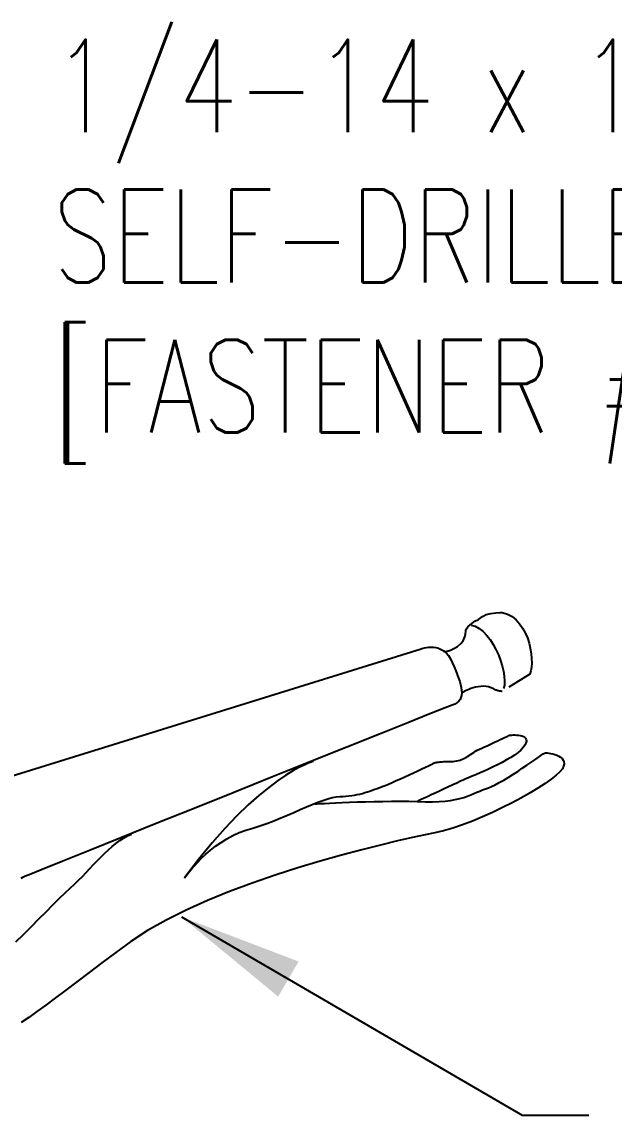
# Model space of a CAD drawing. Header units: inches. Extents: x 2.8 to 49, y 4.7 to 45.8.
# Drawn here: x 19.735 to 22.131, y 15.413 to 19.835 of the extents above; entities that cross this region are included whole.
import ezdxf

# ---------------------------------------------------------------- set-up
doc = ezdxf.new("R2010")
doc.units = ezdxf.units.IN
doc.header["$MEASUREMENT"] = 0
doc.linetypes.add('NS Dashed 1', pattern=[0.12, 0.08, -0.04])
for name, color, linetype in [('DIM', 7, 'Continuous'), ('NS Bracing', 6, 'NS Dashed 1'), ('TEXT', 2, 'Continuous')]:
    doc.layers.add(name, color=color, linetype=linetype)
doc.styles.add('TEXT1', font='ROMANS.shx', dxfattribs={"width": 0.75, "height": 0.375})
doc.dimstyles.new('DETAIL$7', dxfattribs={"dimscale": 4, "dimtxt": 0.09375, "dimasz": 0.125, "dimexe": 0.0625, "dimexo": 0.125, "dimgap": 0.0625, "dimtad": 1, "dimdec": 4, "dimzin": 3, "dimdsep": 46, "dimlunit": 4, "dimtxsty": 'TEXT1', "dimblk": 'ARCHTICK', "dimcen": 0.0625, "dimclrd": 7, "dimclre": 7, "dimclrt": 2, "dimadec": 0, "dimazin": 0, "dimtfac": 0.59375, "dimtdec": 4, "dimtmove": 0, "dimatfit": 3, "dimfxl": 0, "dimfrac": 2, "dimtolj": 1, "dimtzin": 3, "dimarcsym": 0})

# ---------------------------------------------------------------- blocks, each defined once
blk = doc.blocks.new('_ArchTick')
at = {"color": 0, "linetype": 'ByBlock', "const_width": 0.15}
blk.add_lwpolyline([(-0.5, -0.5), (0.5, 0.5)], dxfattribs=at)
blk = doc.blocks.new('FD-F1e')
at = {"layer": 'TEXT', "style": 'TEXT1', "width": 0.75}
for s, p in [('1/4-14 x 1 1/4 LONG-LIFE', (0.0047, -0.0408)), ('SELF-DRILLER W/WASHER', (0.0047, -0.1926)), ('[FASTENER #1E]', (0.0047, -0.3444))]:
    blk.add_text(s, height=0.09375, dxfattribs=at).set_placement(p)
blk.add_attdef('(QUANTITY)', (0.9263, -0.3444), '', height=0.0938, dxfattribs=at)
at = {"layer": 'TEXT', "style": 'TEXT1', "flags": 1}
for tag, p in [('Color', (0.0245, -0.5337)), ('Calc', (0.0245, -0.5337)), ('Opt1', (0.0245, -0.5337)), ('Opt2', (0.0245, -0.5337)), ('Opt3', (0.0245, -0.5337)), ('Description', (0.0245, -0.5337)), ('Multiple', (0.0245, -0.5337)), ('Part', (0.0245, -0.5337)), ('Spare1', (0.0245, -0.7212)), ('Spare2', (0.0245, -0.7212)), ('Spare3', (0.0245, -0.7212)), ('Spare4', (0.0245, -0.7212)), ('Spare5', (0.0245, -0.7212)), ('Spare6', (0.0245, -0.7212)), ('Spare7', (0.0245, -0.7212)), ('Spare8', (0.0245, -0.7212)), ('Spare9', (0.0245, -0.7212)), ('Spare10', (0.0245, -0.7212))]:
    blk.add_attdef(tag, p, '', height=0.0938, dxfattribs=at)

msp = doc.modelspace()

# ---------------------------------------------------------------- linework, layer by layer
at = {"layer": 'NS Bracing'}
for p, q in [((21.58239, 17.41806), (21.59879, 17.43005)), ((21.59879, 17.43005), (21.61314, 17.43707)), ((21.61314, 17.43707), (21.63247, 17.44117)), ((21.63247, 17.44117), (21.65239, 17.44409)), ((21.65239, 17.44409), (21.6685, 17.44585)), ((21.6685, 17.44585), (21.67896, 17.44564)), ((21.67896, 17.44564), (21.69963, 17.43907)), ((21.69963, 17.43907), (21.71817, 17.42898)), ((21.71817, 17.42898), (21.73457, 17.41594)), ((21.53137, 17.37235), (21.53377, 17.37954)), ((21.53377, 17.37954), (21.53977, 17.38733)), ((21.53977, 17.38733), (21.54907, 17.39602)), ((21.54907, 17.39602), (21.55545, 17.40079)), ((21.55243, 17.39504), (21.56921, 17.39009)), ((21.55545, 17.40079), (21.56804, 17.41016)), ((21.56804, 17.41016), (21.58239, 17.41806)), ((21.56921, 17.39009), (21.58545, 17.38124)), ((21.58545, 17.38124), (21.60093, 17.36901)), ((21.73457, 17.41594), (21.74893, 17.40035)), ((21.74893, 17.40035), (21.76127, 17.38274)), ((21.76127, 17.38274), (21.77173, 17.36355)), ((21.52058, 17.33071), (21.52747, 17.34749)), ((21.52747, 17.34749), (21.53047, 17.35677)), ((21.53047, 17.35677), (21.53137, 17.37235)), ((21.60093, 17.36901), (21.61559, 17.35385)), ((21.61559, 17.35385), (21.62924, 17.33633)), ((21.62924, 17.33633), (21.64181, 17.31687)), ((21.77173, 17.36355), (21.78029, 17.34327)), ((21.78029, 17.34327), (21.78713, 17.32229)), ((21.39997, 17.30521), (21.41031, 17.30374)), ((21.41031, 17.30374), (21.42089, 17.30089)), ((21.42089, 17.30089), (21.43143, 17.29655)), ((21.43143, 17.29655), (21.44179, 17.29037)), ((21.44171, 17.28728), (21.4564, 17.28967)), ((21.44179, 17.29037), (21.45165, 17.28222)), ((21.4564, 17.28967), (21.4699, 17.29357)), ((21.4699, 17.29357), (21.48489, 17.30136)), ((21.48489, 17.30136), (21.49779, 17.30795)), ((21.49779, 17.30795), (21.51068, 17.31993)), ((21.51068, 17.31993), (21.52058, 17.33071)), ((21.64181, 17.31687), (21.65313, 17.29603)), ((21.65313, 17.29603), (21.66314, 17.27421)), ((21.78713, 17.32229), (21.79219, 17.30119)), ((21.79219, 17.30119), (21.79561, 17.28035)), ((21.45165, 17.28222), (21.46088, 17.27178)), ((21.46088, 17.27178), (21.46923, 17.25889)), ((21.46923, 17.25889), (21.47652, 17.24321)), ((21.66314, 17.27421), (21.6716, 17.25203)), ((21.6716, 17.25203), (21.67848, 17.22994)), ((21.79561, 17.28035), (21.79745, 17.26028)), ((21.79745, 17.26028), (21.79779, 17.24141)), ((21.47652, 17.24321), (21.48385, 17.22653)), ((21.48385, 17.22653), (21.49062, 17.21051)), ((21.49062, 17.21051), (21.49672, 17.19527)), ((21.67848, 17.22994), (21.68362, 17.20844)), ((21.68362, 17.20844), (21.68693, 17.18795)), ((21.79414, 17.20923), (21.7903, 17.19684)), ((21.79665, 17.22428), (21.79414, 17.20923)), ((21.79779, 17.24141), (21.79665, 17.22428)), ((21.49672, 17.19527), (21.50212, 17.18076)), ((21.50212, 17.18076), (21.50667, 17.16706)), ((21.50667, 17.16706), (21.51031, 17.15409)), ((21.7903, 17.19684), (21.67896, 17.12681)), ((21.68693, 17.18795), (21.6882, 17.16909)), ((21.6882, 17.16909), (21.6874, 17.15227)), ((21.51031, 17.15409), (21.51292, 17.14195)), ((21.51292, 17.14195), (21.51448, 17.13061)), ((21.5148, 17.12015), (21.51386, 17.11049)), ((21.51448, 17.13061), (21.5148, 17.12015)), ((21.52035, 17.12366), (21.51784, 17.12226)), ((21.52432, 17.12579), (21.52035, 17.12366)), ((21.52964, 17.1284), (21.52432, 17.12579)), ((21.53611, 17.13143), (21.52964, 17.1284)), ((21.54367, 17.13458), (21.53611, 17.13143)), ((21.55209, 17.13776), (21.54367, 17.13458)), ((21.56128, 17.14074), (21.55209, 17.13776)), ((21.571, 17.1434), (21.56128, 17.14074)), ((21.58122, 17.14552), (21.571, 17.1434)), ((21.59173, 17.14691), (21.58122, 17.14552)), ((21.60238, 17.14739), (21.59173, 17.14691)), ((21.613, 17.14683), (21.60238, 17.14739)), ((21.62352, 17.14502), (21.613, 17.14683)), ((21.63375, 17.14179), (21.62352, 17.14502)), ((21.64353, 17.13693), (21.63375, 17.14179)), ((21.6464, 17.13517), (21.64353, 17.13693)), ((21.64939, 17.13362), (21.6464, 17.13517)), ((21.6524, 17.13227), (21.64939, 17.13362)), ((21.65544, 17.13109), (21.6524, 17.13227)), ((21.65843, 17.13013), (21.65544, 17.13109)), ((21.66138, 17.1293), (21.65843, 17.13013)), ((21.66419, 17.12864), (21.66138, 17.1293)), ((21.66692, 17.12808), (21.66419, 17.12864)), ((21.66941, 17.12766), (21.66692, 17.12808)), ((21.67172, 17.12734), (21.66941, 17.12766)), ((21.67375, 17.12713), (21.67172, 17.12734)), ((21.67555, 17.12696), (21.67375, 17.12713)), ((21.67696, 17.12689), (21.67555, 17.12696)), ((21.67804, 17.12683), (21.67696, 17.12689)), ((21.67872, 17.12683), (21.67804, 17.12683)), ((21.67896, 17.12681), (21.67872, 17.12683)), ((21.6874, 17.15227), (21.68436, 17.13802)), ((21.47652, 17.07114), (21.44786, 17.06004)), ((21.48694, 17.07542), (21.47652, 17.07114)), ((21.4956, 17.08062), (21.48694, 17.07542)), ((21.50252, 17.08676), (21.4956, 17.08062)), ((21.50782, 17.09377), (21.50252, 17.08676)), ((21.51155, 17.1017), (21.50782, 17.09377)), ((21.51386, 17.11049), (21.51155, 17.1017)), ((21.44786, 17.06004), (21.38612, 17.03555)), ((21.67049, 16.93154), (21.67967, 16.93581)), ((21.67967, 16.93581), (21.68794, 16.93969)), ((21.68794, 16.93969), (21.69516, 16.94304)), ((21.69516, 16.94304), (21.70105, 16.94583)), ((21.70105, 16.94583), (21.70552, 16.94792)), ((21.70552, 16.94792), (21.70832, 16.94924)), ((21.70832, 16.94924), (21.70932, 16.94968)), ((21.70932, 16.94968), (21.71032, 16.94979)), ((21.71032, 16.94979), (21.71315, 16.95002)), ((21.71315, 16.95002), (21.71749, 16.95029)), ((21.71749, 16.95029), (21.72307, 16.95047)), ((21.72307, 16.95047), (21.72948, 16.95049)), ((21.72948, 16.95049), (21.73652, 16.95023)), ((21.73652, 16.95023), (21.74381, 16.94957)), ((21.74381, 16.94957), (21.75106, 16.94842)), ((21.75106, 16.94842), (21.75794, 16.94673)), ((21.75794, 16.94673), (21.76415, 16.94428)), ((21.76415, 16.94428), (21.76939, 16.94105)), ((21.76939, 16.94105), (21.77336, 16.93688)), ((21.77336, 16.93688), (21.77569, 16.93174)), ((21.57774, 16.88895), (21.58669, 16.89299)), ((21.58669, 16.89299), (21.59645, 16.89737)), ((21.59645, 16.89737), (21.60675, 16.90209)), ((21.60675, 16.90209), (21.61749, 16.907)), ((21.61749, 16.907), (21.62839, 16.91206)), ((21.62839, 16.91206), (21.63936, 16.9171)), ((21.63936, 16.9171), (21.65014, 16.92208)), ((21.65014, 16.92208), (21.66061, 16.9269)), ((21.66061, 16.9269), (21.67049, 16.93154)), ((21.7637, 16.89956), (21.75443, 16.88964)), ((21.77005, 16.90919), (21.7637, 16.89956)), ((21.77435, 16.91799), (21.77005, 16.90919)), ((21.77615, 16.92548), (21.77435, 16.91799)), ((21.77569, 16.93174), (21.77615, 16.92548)), ((21.50157, 16.84696), (21.5081, 16.84889)), ((21.5081, 16.84889), (21.5144, 16.85117)), ((21.5144, 16.85117), (21.52049, 16.85378)), ((21.52049, 16.85378), (21.52649, 16.85669)), ((21.52649, 16.85669), (21.53237, 16.85995)), ((21.53237, 16.85995), (21.5383, 16.86344)), ((21.5383, 16.86344), (21.54429, 16.86721)), ((21.54429, 16.86721), (21.55044, 16.87117)), ((21.55044, 16.87117), (21.55676, 16.87538)), ((21.55676, 16.87538), (21.56339, 16.87976)), ((21.56339, 16.87976), (21.57034, 16.8843)), ((21.57034, 16.8843), (21.57774, 16.88895)), ((21.69619, 16.84935), (21.67832, 16.83959)), ((21.71311, 16.85935), (21.69619, 16.84935)), ((21.72875, 16.86944), (21.71311, 16.85935)), ((21.74263, 16.87958), (21.72875, 16.86944)), ((21.75443, 16.88964), (21.74263, 16.87958)), ((21.79494, 16.83935), (21.8104, 16.85007)), ((21.8104, 16.85007), (21.82397, 16.85954)), ((21.82397, 16.85954), (21.83519, 16.86751)), ((21.83519, 16.86751), (21.84371, 16.87358)), ((21.84371, 16.87358), (21.84911, 16.87747)), ((21.84911, 16.87747), (21.85103, 16.87882)), ((21.85103, 16.87882), (21.85218, 16.87878)), ((21.85218, 16.87878), (21.85551, 16.87852)), ((21.85551, 16.87852), (21.86057, 16.878)), ((21.86057, 16.878), (21.86706, 16.87711)), ((21.86706, 16.87711), (21.87455, 16.87583)), ((21.87455, 16.87583), (21.88275, 16.87406)), ((21.88275, 16.87406), (21.89126, 16.87173)), ((21.89126, 16.87173), (21.89972, 16.86872)), ((21.89972, 16.86872), (21.90775, 16.86505)), ((21.90775, 16.86505), (21.91501, 16.86057)), ((21.91501, 16.86057), (21.92112, 16.85523)), ((21.92112, 16.85523), (21.92575, 16.84895)), ((21.92575, 16.84895), (21.92847, 16.8417)), ((21.39879, 16.83505), (21.40387, 16.8375)), ((21.40387, 16.8375), (21.40567, 16.83834)), ((21.40567, 16.83834), (21.40588, 16.8384)), ((21.40588, 16.8384), (21.4066, 16.83855)), ((21.4066, 16.83855), (21.4078, 16.83881)), ((21.4078, 16.83881), (21.40953, 16.83913)), ((21.40953, 16.83913), (21.41172, 16.83953)), ((21.41172, 16.83953), (21.41445, 16.83995)), ((21.41445, 16.83995), (21.41768, 16.84043)), ((21.41768, 16.84043), (21.42147, 16.84089)), ((21.42147, 16.84089), (21.42575, 16.84136)), ((21.42575, 16.84136), (21.43059, 16.84182)), ((21.43059, 16.84182), (21.43597, 16.84226)), ((21.43597, 16.84226), (21.44195, 16.84264)), ((21.44195, 16.84264), (21.44843, 16.84298)), ((21.44843, 16.84298), (21.45554, 16.84321)), ((21.45554, 16.84321), (21.46319, 16.84338)), ((21.46319, 16.84338), (21.47146, 16.8434)), ((21.47146, 16.8434), (21.47969, 16.84363)), ((21.47969, 16.84363), (21.48742, 16.84433)), ((21.48742, 16.84433), (21.49467, 16.84547)), ((21.49467, 16.84547), (21.50157, 16.84696)), ((21.60571, 16.80468), (21.58927, 16.79747)), ((21.62325, 16.81259), (21.60571, 16.80468)), ((21.64145, 16.82112), (21.62325, 16.81259)), ((21.65997, 16.83013), (21.64145, 16.82112)), ((21.67832, 16.83959), (21.65997, 16.83013)), ((21.72201, 16.79087), (21.7411, 16.80319)), ((21.7411, 16.80319), (21.75991, 16.81556)), ((21.75991, 16.81556), (21.77796, 16.82775)), ((21.77796, 16.82775), (21.79494, 16.83935)), ((21.92188, 16.81303), (21.91221, 16.80138)), ((21.9269, 16.82381), (21.92188, 16.81303)), ((21.92899, 16.83332), (21.9269, 16.82381)), ((21.92847, 16.8417), (21.92899, 16.83332)), ((21.50997, 16.76312), (21.49493, 16.75619)), ((21.5232, 16.76914), (21.50997, 16.76312)), ((21.53412, 16.77406), (21.5232, 16.76914)), ((21.54231, 16.77761), (21.53412, 16.77406)), ((21.5504, 16.78105), (21.54231, 16.77761)), ((21.5612, 16.78558), (21.5504, 16.78105)), ((21.57429, 16.79109), (21.5612, 16.78558)), ((21.58927, 16.79747), (21.57429, 16.79109)), ((21.66682, 16.75774), (21.68447, 16.76782)), ((21.68447, 16.76782), (21.70299, 16.779)), ((21.70299, 16.779), (21.72201, 16.79087)), ((21.87667, 16.77161), (21.85188, 16.75421)), ((21.89697, 16.78743), (21.87667, 16.77161)), ((21.91221, 16.80138), (21.89697, 16.78743)), ((21.40774, 16.71568), (21.3911, 16.70789)), ((21.42527, 16.72385), (21.40774, 16.71568)), ((21.44316, 16.73221), (21.42527, 16.72385)), ((21.46106, 16.74054), (21.44316, 16.73221)), ((21.47845, 16.74861), (21.46106, 16.74054)), ((21.49493, 16.75619), (21.47845, 16.74861)), ((21.56389, 16.71323), (21.57606, 16.71847)), ((21.57606, 16.71847), (21.58782, 16.72365)), ((21.58782, 16.72365), (21.59945, 16.72853)), ((21.59945, 16.72853), (21.61117, 16.73307)), ((21.61117, 16.73307), (21.62329, 16.73712)), ((21.62329, 16.73712), (21.63584, 16.74208)), ((21.63584, 16.74208), (21.65048, 16.74903)), ((21.65048, 16.74903), (21.66682, 16.75774)), ((21.79099, 16.71626), (21.75602, 16.69641)), ((21.82311, 16.73568), (21.79099, 16.71626)), ((21.85188, 16.75421), (21.82311, 16.73568)), ((21.3968, 16.68011), (21.42342, 16.68111)), ((21.42342, 16.68111), (21.44749, 16.68304)), ((21.44749, 16.68304), (21.46917, 16.68583)), ((21.46917, 16.68583), (21.48877, 16.6893)), ((21.48877, 16.6893), (21.50653, 16.69338)), ((21.50653, 16.69338), (21.52269, 16.69791)), ((21.52269, 16.69791), (21.53745, 16.70285)), ((21.53745, 16.70285), (21.55112, 16.70797)), ((21.55112, 16.70797), (21.56389, 16.71323)), ((21.71881, 16.67639), (21.67983, 16.65666)), ((21.75602, 16.69641), (21.71881, 16.67639)), ((21.6397, 16.63749), (21.59896, 16.6193)), ((21.67983, 16.65666), (21.6397, 16.63749)), ((21.51788, 16.58714), (21.47869, 16.57393)), ((21.55819, 16.60239), (21.51788, 16.58714)), ((21.59896, 16.6193), (21.55819, 16.60239)), ((21.40567, 16.55493), (21.36637, 16.54683)), ((21.44107, 16.56307), (21.40567, 16.55493)), ((21.47869, 16.57393), (21.44107, 16.56307)), ((20.48616, 16.28094), (20.40006, 16.24246)), ((19.80407, 16.20654), (19.83318, 16.23577)), ((19.83318, 16.23577), (19.86073, 16.26331)), ((20.40006, 16.24246), (20.31877, 16.20186)), ((19.77372, 16.17613), (19.80407, 16.20654)), ((20.31877, 16.20186), (20.24359, 16.15924)), ((19.71074, 16.11367), (19.74252, 16.14499)), ((19.74252, 16.14499), (19.77372, 16.17613)), ((20.24359, 16.15924), (20.17587, 16.11463)), ((20.17587, 16.11463), (20.11535, 16.07035)), ((20.11535, 16.07035), (20.05907, 16.02857)), ((20.05907, 16.02857), (20.00671, 15.98934)), ((20.00671, 15.98934), (19.95807, 15.95262)), ((19.95807, 15.95262), (19.9129, 15.91851)), ((19.87105, 15.887), (19.83224, 15.85813)), ((19.9129, 15.91851), (19.87105, 15.887)), ((19.79628, 15.83185), (19.76288, 15.8083)), ((19.83224, 15.85813), (19.79628, 15.83185)), ((19.76288, 15.8083), (19.73192, 15.78742))]:
    msp.add_line(p, q, dxfattribs=at)
at = {"layer": 'NS Bracing', "linetype": 'Continuous'}
for p, q in [((19.47353, 16.71649), (21.35, 17.29888)), ((21.35, 17.29888), (21.35101, 17.29926)), ((21.35101, 17.29926), (21.35396, 17.30023)), ((21.35396, 17.30023), (21.35861, 17.30157)), ((21.35861, 17.30157), (21.36476, 17.30302)), ((21.36476, 17.30302), (21.37215, 17.30435)), ((21.37215, 17.30435), (21.38066, 17.30533)), ((21.38066, 17.30533), (21.38998, 17.30571)), ((21.38998, 17.30571), (21.39997, 17.30521)), ((21.38612, 17.03555), (21.29606, 16.99967)), ((21.29606, 16.99967), (21.18257, 16.95428)), ((21.18257, 16.95428), (21.05037, 16.90139)), ((21.05037, 16.90139), (20.90438, 16.84288)), ((20.90438, 16.84288), (20.74938, 16.78075)), ((20.83119, 16.80526), (20.80242, 16.78767)), ((20.856, 16.81887), (20.83119, 16.80526)), ((20.8767, 16.82895), (20.856, 16.81887)), ((20.89306, 16.836), (20.8767, 16.82895)), ((20.905, 16.84043), (20.89306, 16.836)), ((20.91227, 16.84276), (20.905, 16.84043)), ((20.91476, 16.8434), (20.91227, 16.84276)), ((21.32025, 16.79787), (21.33714, 16.8058)), ((21.33714, 16.8058), (21.35304, 16.81329)), ((21.35304, 16.81329), (21.36753, 16.82016)), ((21.36753, 16.82016), (21.38026, 16.82618)), ((21.38026, 16.82618), (21.39078, 16.83122)), ((21.39078, 16.83122), (21.39879, 16.83505)), ((20.74938, 16.78075), (20.59022, 16.71689)), ((20.76989, 16.76559), (20.73368, 16.73863)), ((20.80242, 16.78767), (20.76989, 16.76559)), ((21.23336, 16.75862), (21.2498, 16.76577)), ((21.2498, 16.76577), (21.26705, 16.7735)), ((21.26705, 16.7735), (21.2848, 16.78153)), ((21.2848, 16.78153), (21.30264, 16.78974)), ((21.30264, 16.78974), (21.32025, 16.79787)), ((20.59022, 16.71689), (20.43168, 16.65331)), ((20.73368, 16.73863), (20.69407, 16.70627)), ((21.11275, 16.71434), (21.12285, 16.71733)), ((21.12285, 16.71733), (21.13285, 16.72048)), ((21.13285, 16.72048), (21.14276, 16.72385)), ((21.14276, 16.72385), (21.15268, 16.72731)), ((21.15268, 16.72731), (21.16258, 16.73094)), ((21.16258, 16.73094), (21.17261, 16.73463)), ((21.17261, 16.73463), (21.18275, 16.73841)), ((21.18275, 16.73841), (21.19311, 16.74218)), ((21.19311, 16.74218), (21.20464, 16.74662)), ((21.20464, 16.74662), (21.2182, 16.75214)), ((21.2182, 16.75214), (21.23336, 16.75862)), ((20.69407, 16.70627), (20.65115, 16.66806)), ((20.90981, 16.66918), (20.93215, 16.6782)), ((20.91982, 16.67133), (20.92251, 16.6715)), ((20.92251, 16.6715), (20.93038, 16.67198)), ((20.93038, 16.67198), (20.94291, 16.67272)), ((20.93215, 16.6782), (20.95317, 16.68605)), ((20.94291, 16.67272), (20.95975, 16.67363)), ((20.95317, 16.68605), (20.97268, 16.69259)), ((20.95975, 16.67363), (20.98037, 16.67473)), ((20.97268, 16.69259), (20.99059, 16.69751)), ((20.98037, 16.67473), (21.0044, 16.67591)), ((20.99059, 16.69751), (21.00675, 16.70063)), ((21.0044, 16.67591), (21.03138, 16.67712)), ((21.00675, 16.70063), (21.02104, 16.70169)), ((21.02104, 16.70169), (21.03401, 16.70193)), ((21.03138, 16.67712), (21.06089, 16.6783)), ((21.03401, 16.70193), (21.04646, 16.70261)), ((21.04646, 16.70261), (21.05842, 16.70372)), ((21.05842, 16.70372), (21.06997, 16.70518)), ((21.06089, 16.6783), (21.09243, 16.67947)), ((21.06997, 16.70518), (21.08109, 16.70703)), ((21.08109, 16.70703), (21.09191, 16.70918)), ((21.09191, 16.70918), (21.10243, 16.71165)), ((21.09243, 16.67947), (21.12564, 16.68049)), ((21.10243, 16.71165), (21.11275, 16.71434)), ((21.12564, 16.68049), (21.16003, 16.68137)), ((21.16003, 16.68137), (21.19522, 16.68202)), ((21.19522, 16.68202), (21.23071, 16.68242)), ((21.23071, 16.68242), (21.26609, 16.68249)), ((21.26609, 16.68249), (21.30094, 16.68218)), ((21.30094, 16.68218), (21.33481, 16.68145)), ((21.33481, 16.68145), (21.36733, 16.68019)), ((21.34224, 16.68498), (21.33673, 16.68238)), ((21.35089, 16.68904), (21.34224, 16.68498)), ((21.36223, 16.69434), (21.35089, 16.68904)), ((21.37576, 16.70071), (21.36223, 16.69434)), ((21.36733, 16.68019), (21.3968, 16.68011)), ((21.3911, 16.70789), (21.37576, 16.70071)), ((20.43168, 16.65331), (20.27862, 16.59186)), ((20.65115, 16.66806), (20.60517, 16.62351)), ((20.78246, 16.61472), (20.80957, 16.6261)), ((20.80957, 16.6261), (20.83598, 16.63747)), ((20.83598, 16.63747), (20.8616, 16.64857)), ((20.8616, 16.64857), (20.88623, 16.65923)), ((20.88623, 16.65923), (20.90981, 16.66918)), ((20.27862, 16.59186), (20.13588, 16.53456)), ((20.60517, 16.62351), (20.55619, 16.5722)), ((20.66994, 16.57328), (20.69844, 16.58256)), ((20.69844, 16.58256), (20.72677, 16.59274)), ((20.72677, 16.59274), (20.75484, 16.6035)), ((20.75484, 16.6035), (20.78246, 16.61472)), ((20.14674, 16.53337), (20.16281, 16.54209)), ((20.16281, 16.54209), (20.17923, 16.54934)), ((20.55619, 16.5722), (20.50449, 16.51358)), ((20.56404, 16.53042), (20.58865, 16.54373)), ((20.58865, 16.54373), (20.61447, 16.55542)), ((20.61447, 16.55542), (20.64147, 16.56505)), ((20.64147, 16.56505), (20.66994, 16.57328)), ((21.36637, 16.54683), (21.31585, 16.53582)), ((20.13588, 16.53456), (20.00828, 16.48329)), ((20.08517, 16.48622), (20.10027, 16.49953)), ((20.10027, 16.49953), (20.11554, 16.51195)), ((20.11554, 16.51195), (20.13102, 16.52324)), ((20.13102, 16.52324), (20.14674, 16.53337)), ((20.50449, 16.51358), (20.45019, 16.44727)), ((20.49847, 16.48421), (20.51889, 16.50029)), ((20.51889, 16.50029), (20.54079, 16.51579)), ((20.54079, 16.51579), (20.56404, 16.53042)), ((21.18645, 16.50537), (21.1102, 16.48608)), ((21.25543, 16.52199), (21.18645, 16.50537)), ((21.31585, 16.53582), (21.25543, 16.52199)), ((20.00828, 16.48329), (19.9006, 16.44008)), ((20.04036, 16.44201), (20.05526, 16.45729)), ((20.05526, 16.45729), (20.0702, 16.47206)), ((20.0702, 16.47206), (20.08517, 16.48622)), ((20.4469, 16.43627), (20.46243, 16.45181)), ((20.46243, 16.45181), (20.4796, 16.46793)), ((20.4796, 16.46793), (20.49847, 16.48421)), ((21.02809, 16.46413), (20.9414, 16.43962)), ((21.1102, 16.48608), (21.02809, 16.46413)), ((19.81776, 16.40676), (19.7645, 16.38536)), ((19.9006, 16.44008), (19.81776, 16.40676)), ((19.99513, 16.39451), (20.01035, 16.41047)), ((20.01035, 16.41047), (20.0254, 16.42637)), ((20.0254, 16.42637), (20.04036, 16.44201)), ((20.45019, 16.44727), (20.39349, 16.37273)), ((20.41158, 16.3964), (20.42142, 16.4082)), ((20.42142, 16.4082), (20.43323, 16.42161)), ((20.43323, 16.42161), (20.4469, 16.43627)), ((20.8515, 16.4126), (20.75966, 16.38319)), ((20.9414, 16.43962), (20.8515, 16.4126)), ((19.73712, 16.37361), (19.73112, 16.37036)), ((19.74172, 16.37594), (19.73712, 16.37361)), ((19.74465, 16.37735), (19.74172, 16.37594)), ((19.74569, 16.37779), (19.74465, 16.37735)), ((19.7645, 16.38536), (19.74569, 16.37779)), ((19.94813, 16.34743), (19.96406, 16.36283)), ((19.96406, 16.36283), (19.97973, 16.37857)), ((19.97973, 16.37857), (19.99513, 16.39451)), ((20.39349, 16.37273), (20.39464, 16.37441)), ((20.39464, 16.37441), (20.39811, 16.37915)), ((20.39811, 16.37915), (20.40376, 16.38662)), ((20.40376, 16.38662), (20.41158, 16.3964)), ((20.75966, 16.38319), (20.66727, 16.35137)), ((19.90967, 16.31154), (19.93037, 16.33129)), ((19.93037, 16.33129), (19.94813, 16.34743)), ((20.57566, 16.31728), (20.48616, 16.28094)), ((20.66727, 16.35137), (20.57566, 16.31728)), ((19.86073, 16.26331), (19.88632, 16.28875)), ((19.88632, 16.28875), (19.90967, 16.31154))]:
    msp.add_line(p, q, dxfattribs=at)

# ---------------------------------------------------------------- block references
at = {"layer": 'TEXT', "xscale": 4, "yscale": 4, "zscale": 4}
msp.add_blockref('FD-F1e', (19.84157, 19.55148), dxfattribs=at)

# ---------------------------------------------------------------- leaders
at = {"layer": 'DIM'}
msp.add_leader([(20.38123, 16.21469), (21.75967, 15.41287), (22.02937, 15.41287)], dimstyle='DETAIL$7', dxfattribs=at)

doc.saveas('drawing.dxf')
